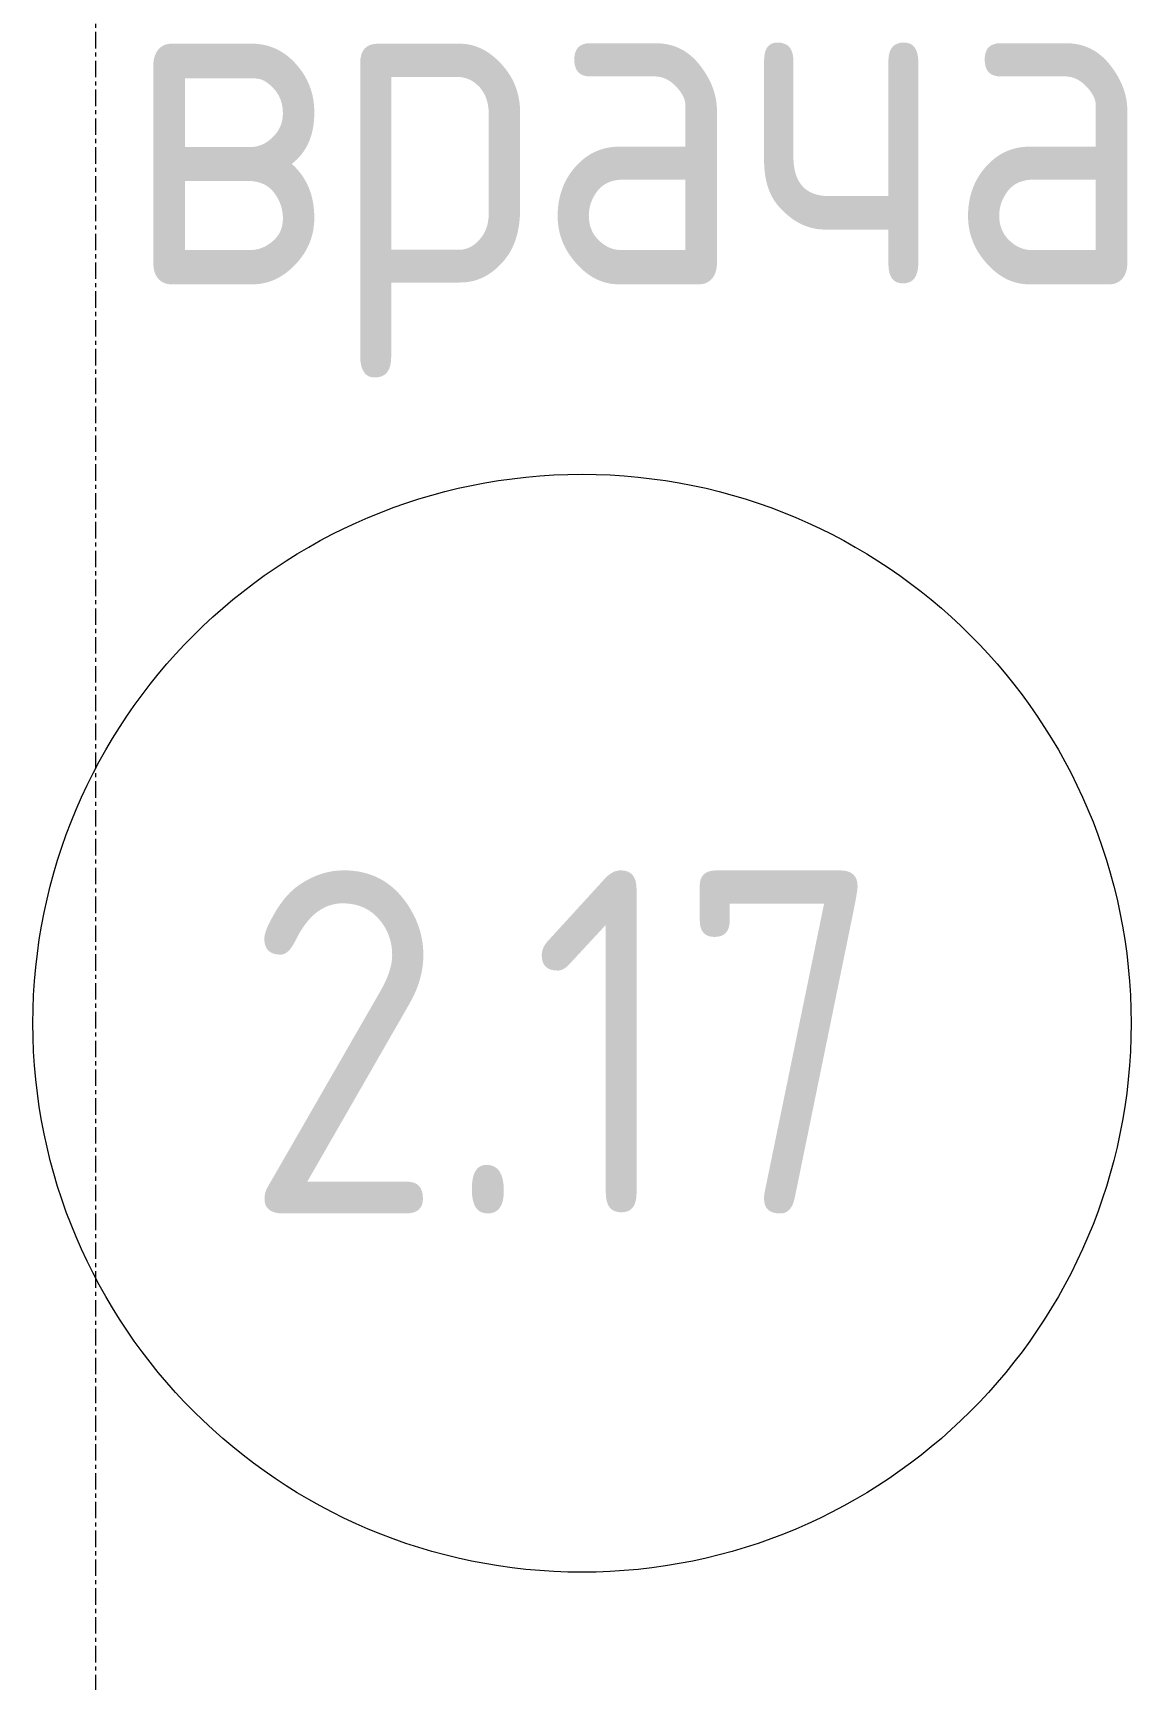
# Model space of a CAD drawing. Header units: millimetres. Extents: x -32954 to 151739, y -65671 to 56243.
# Drawn here: x -8096 to -7296, y -24951 to -23751 of the extents above; entities that cross this region are included whole.
import ezdxf

# ---------------------------------------------------------------- set-up
doc = ezdxf.new("R2010")
doc.units = ezdxf.units.MM
doc.linetypes.add('ADSK_Линия сетки', pattern=[21, 12, -3, 3, -3])
doc.layers.add('Марки помещений', color=7, linetype='Continuous', lineweight=18)
doc.layers.add('Оси', color=7, linetype='Continuous', lineweight=9)
doc.styles.add('GOST Common', font='GOST_Common.ttf', dxfattribs={"width": 0.9, "height": 250})

# ---------------------------------------------------------------- blocks, each defined once
blk = doc.blocks.new('ADSK_Марка_Помещение_2_ГОСТ21-501-2011 - Имя и Категория-86712-В_АР_ПЭ_02 Этаж')
at = {"layer": 'Марки помещений'}
blk.add_circle((0, 0), 4, dxfattribs=at)

msp = doc.modelspace()

# ---------------------------------------------------------------- linework, layer by layer
at = {"layer": 'Оси', "linetype": 'ADSK_Линия сетки'}
msp.add_line((-8050, -18626.6), (-8050, -37414.4), dxfattribs=at)

# ---------------------------------------------------------------- block references
at = {"layer": 'Марки помещений', "xscale": 99.99999999999993, "yscale": 99.99999999999993, "zscale": 99.99999999999993}
msp.add_blockref('ADSK_Марка_Помещение_2_ГОСТ21-501-2011 - Имя и Категория-86712-В_АР_ПЭ_02 Этаж', (-7695.6, -24472.9), dxfattribs=at)

# ---------------------------------------------------------------- texts
at = {"layer": 'Марки помещений', "lineweight": 9, "char_height": 250, "attachment_point": 1, "style": 'GOST Common'}
for s, insert, width in [('врача', (-8028.6, -23684.5), 1017.341), ('2.17', (-7942.4, -24361.5), 606.076)]:
    msp.add_mtext(s, dxfattribs=dict(at, insert=insert, width=width))

doc.saveas('drawing.dxf')
